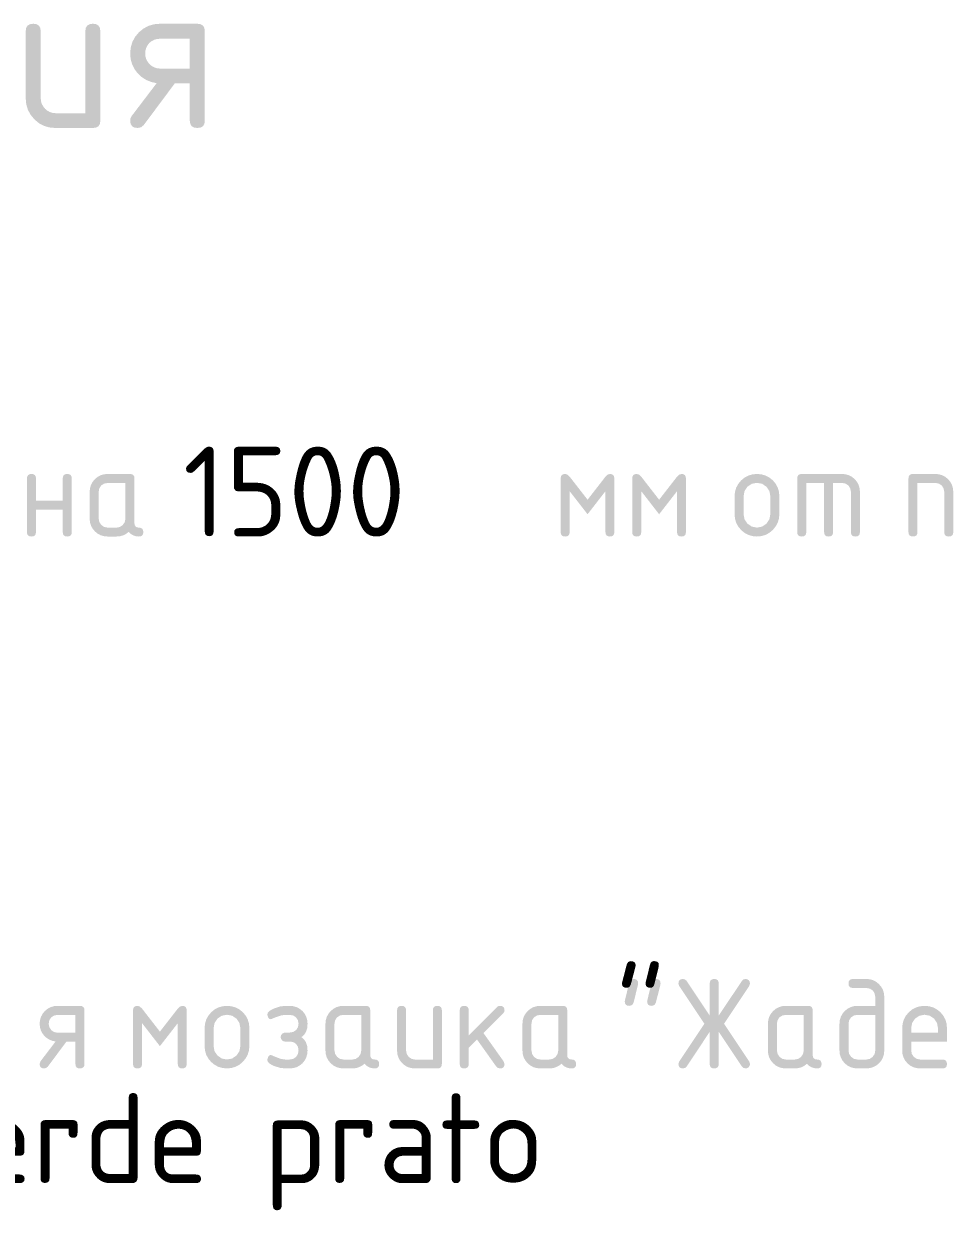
# Model space of a CAD drawing. Header units: millimetres. Extents: x -546 to 1681, y -650 to 1730.
# Drawn here: x 1089.21 to 1120.67, y 745.33 to 785.48 of the extents above; entities that cross this region are included whole.
import ezdxf

# ---------------------------------------------------------------- set-up
doc = ezdxf.new("R2010")
doc.units = ezdxf.units.MM

msp = doc.modelspace()

# ---------------------------------------------------------------- hatches: boundary and pattern name
h = msp.add_hatch(color=7)
h.dxf.hatch_style = 2
h.paths.add_polyline_path([(1091.804, 785.234), (1091.804, 782.2), (1091.788, 782.09), (1091.741, 782.013), (1091.661, 781.968), (1091.55, 781.953), (1090.287, 781.953), (1090.084, 781.971), (1089.896, 782.024), (1089.727, 782.114), (1089.574, 782.243), (1089.445, 782.398), (1089.352, 782.568), (1089.297, 782.756), (1089.278, 782.962), (1089.278, 785.234), (1089.294, 785.341), (1089.342, 785.418), (1089.421, 785.465), (1089.533, 785.481), (1089.644, 785.465), (1089.723, 785.418), (1089.77, 785.341), (1089.786, 785.234), (1089.786, 782.962), (1089.795, 782.861), (1089.823, 782.769), (1089.87, 782.684), (1089.934, 782.603), (1090.012, 782.538), (1090.098, 782.491), (1090.189, 782.464), (1090.287, 782.454), (1091.296, 782.454), (1091.296, 785.234), (1091.312, 785.341), (1091.36, 785.418), (1091.439, 785.465), (1091.55, 785.481), (1091.661, 785.465), (1091.741, 785.418), (1091.788, 785.341)])
h = msp.add_hatch(color=7)
h.paths.add_polyline_path([(1093.71, 783.47), (1093.527, 783.51), (1093.358, 783.578), (1093.205, 783.675), (1093.069, 783.802), (1092.957, 783.95), (1092.878, 784.111), (1092.83, 784.284), (1092.814, 784.472), (1092.833, 784.676), (1092.888, 784.864), (1092.981, 785.036), (1093.11, 785.192), (1093.263, 785.317), (1093.432, 785.408), (1093.62, 785.463), (1093.823, 785.481), (1095.086, 785.481), (1095.197, 785.465), (1095.277, 785.418), (1095.324, 785.341), (1095.34, 785.234), (1095.34, 782.2), (1095.324, 782.09), (1095.277, 782.013), (1095.197, 781.968), (1095.086, 781.953), (1094.975, 781.968), (1094.896, 782.013), (1094.848, 782.09), (1094.832, 782.2), (1094.832, 783.463), (1094.324, 783.463), (1093.273, 782.052), (1093.181, 781.976), (1093.069, 781.953), (1092.957, 781.968), (1092.878, 782.013), (1092.83, 782.09), (1092.814, 782.2), (1092.826, 782.286), (1092.863, 782.356)])
h.paths.add_polyline_path([(1093.322, 784.472), (1093.331, 784.372), (1093.359, 784.279), (1093.406, 784.193), (1093.47, 784.112), (1093.548, 784.048), (1093.634, 784.001), (1093.725, 783.973), (1093.823, 783.964), (1094.832, 783.964), (1094.832, 784.973), (1093.823, 784.973), (1093.721, 784.964), (1093.627, 784.937), (1093.541, 784.893), (1093.463, 784.832), (1093.403, 784.754), (1093.358, 784.668), (1093.331, 784.574)])
h = msp.add_hatch(color=7)
h.dxf.hatch_style = 2
h.paths.add_polyline_path([(1089.626, 769.034), (1089.626, 768.277), (1089.616, 768.21), (1089.588, 768.164), (1089.54, 768.137), (1089.474, 768.128), (1089.407, 768.137), (1089.359, 768.164), (1089.33, 768.21), (1089.321, 768.277), (1089.321, 770.097), (1089.33, 770.161), (1089.359, 770.207), (1089.407, 770.236), (1089.474, 770.245), (1089.54, 770.236), (1089.588, 770.207), (1089.616, 770.161), (1089.626, 770.097), (1089.626, 769.339), (1090.532, 769.339), (1090.532, 770.097), (1090.541, 770.161), (1090.57, 770.207), (1090.617, 770.236), (1090.684, 770.245), (1090.751, 770.236), (1090.799, 770.207), (1090.827, 770.161), (1090.837, 770.097), (1090.837, 768.277), (1090.827, 768.21), (1090.799, 768.164), (1090.751, 768.137), (1090.684, 768.128), (1090.617, 768.137), (1090.57, 768.164), (1090.541, 768.21), (1090.532, 768.277), (1090.532, 769.034)])
h = msp.add_hatch(color=7)
h.paths.add_polyline_path([(1092.653, 769.94), (1092.048, 769.94), (1091.93, 769.918), (1091.832, 769.855), (1091.769, 769.757), (1091.747, 769.64), (1091.747, 768.734), (1091.77, 768.618), (1091.837, 768.518), (1091.934, 768.451), (1092.048, 768.429), (1092.352, 768.429), (1092.468, 768.451), (1092.564, 768.518), (1092.631, 768.616), (1092.653, 768.734)])
h.paths.add_polyline_path([(1093.259, 768.277), (1093.249, 768.21), (1093.221, 768.164), (1093.175, 768.137), (1093.11, 768.128), (1093.008, 768.138), (1092.916, 768.167), (1092.835, 768.216), (1092.763, 768.285), (1092.673, 768.216), (1092.575, 768.167), (1092.469, 768.138), (1092.352, 768.128), (1092.048, 768.128), (1091.926, 768.139), (1091.813, 768.171), (1091.712, 768.225), (1091.62, 768.302), (1091.543, 768.395), (1091.487, 768.497), (1091.454, 768.61), (1091.442, 768.734), (1091.442, 769.64), (1091.454, 769.762), (1091.487, 769.875), (1091.543, 769.978), (1091.62, 770.071), (1091.712, 770.147), (1091.813, 770.201), (1091.926, 770.234), (1092.048, 770.245), (1092.806, 770.245), (1092.872, 770.236), (1092.92, 770.207), (1092.949, 770.161), (1092.958, 770.097), (1092.958, 768.581), (1092.968, 768.515), (1092.996, 768.467), (1093.044, 768.438), (1093.11, 768.429), (1093.175, 768.419), (1093.221, 768.391), (1093.249, 768.343)])
h = msp.add_hatch(color=7)
h.dxf.hatch_style = 2
h.paths.add_polyline_path([(1108.294, 768.882), (1107.688, 769.661), (1107.688, 768.277), (1107.679, 768.21), (1107.65, 768.164), (1107.603, 768.137), (1107.536, 768.128), (1107.469, 768.137), (1107.422, 768.164), (1107.393, 768.21), (1107.383, 768.277), (1107.383, 770.097), (1107.393, 770.161), (1107.422, 770.207), (1107.469, 770.236), (1107.536, 770.245), (1107.612, 770.222), (1107.688, 770.152), (1108.294, 769.373), (1108.899, 770.152), (1108.975, 770.222), (1109.051, 770.245), (1109.116, 770.236), (1109.162, 770.207), (1109.19, 770.161), (1109.2, 770.097), (1109.2, 768.277), (1109.19, 768.21), (1109.162, 768.164), (1109.116, 768.137), (1109.051, 768.128), (1108.985, 768.137), (1108.937, 768.164), (1108.909, 768.21), (1108.899, 768.277), (1108.899, 769.661)])
h = msp.add_hatch(color=7)
h.dxf.hatch_style = 2
h.paths.add_polyline_path([(1110.716, 768.882), (1110.111, 769.661), (1110.111, 768.277), (1110.101, 768.21), (1110.073, 768.164), (1110.025, 768.137), (1109.958, 768.128), (1109.892, 768.137), (1109.844, 768.164), (1109.815, 768.21), (1109.806, 768.277), (1109.806, 770.097), (1109.815, 770.161), (1109.844, 770.207), (1109.892, 770.236), (1109.958, 770.245), (1110.034, 770.222), (1110.111, 770.152), (1110.716, 769.373), (1111.322, 770.152), (1111.398, 770.222), (1111.474, 770.245), (1111.538, 770.236), (1111.584, 770.207), (1111.613, 770.161), (1111.622, 770.097), (1111.622, 768.277), (1111.613, 768.21), (1111.584, 768.164), (1111.538, 768.137), (1111.474, 768.128), (1111.407, 768.137), (1111.36, 768.164), (1111.331, 768.21), (1111.322, 768.277), (1111.322, 769.661)])
h = msp.add_hatch(color=7)
h.paths.add_polyline_path([(1113.269, 768.882), (1113.269, 769.487), (1113.283, 769.64), (1113.324, 769.78), (1113.393, 769.908), (1113.49, 770.025), (1113.606, 770.122), (1113.735, 770.19), (1113.875, 770.231), (1114.027, 770.245), (1114.18, 770.231), (1114.32, 770.191), (1114.448, 770.123), (1114.565, 770.029), (1114.662, 769.912), (1114.73, 769.784), (1114.772, 769.642), (1114.785, 769.487), (1114.785, 768.882), (1114.771, 768.732), (1114.728, 768.593), (1114.658, 768.465), (1114.561, 768.348), (1114.446, 768.252), (1114.318, 768.183), (1114.178, 768.142), (1114.027, 768.128), (1113.875, 768.142), (1113.735, 768.183), (1113.606, 768.252), (1113.49, 768.348), (1113.393, 768.465), (1113.324, 768.593), (1113.283, 768.732)])
h.paths.add_polyline_path([(1114.48, 768.886), (1114.48, 769.491), (1114.448, 769.665), (1114.349, 769.813), (1114.202, 769.912), (1114.027, 769.945), (1113.852, 769.912), (1113.705, 769.813), (1113.606, 769.665), (1113.574, 769.491), (1113.574, 768.886), (1113.606, 768.709), (1113.705, 768.564), (1113.852, 768.463), (1114.027, 768.429), (1114.202, 768.463), (1114.349, 768.564), (1114.448, 768.711)])
h = msp.add_hatch(color=7)
h.dxf.hatch_style = 2
h.paths.add_polyline_path([(1115.543, 770.245), (1116.907, 770.245), (1117.028, 770.234), (1117.139, 770.201), (1117.241, 770.147), (1117.334, 770.071), (1117.412, 769.978), (1117.467, 769.875), (1117.501, 769.762), (1117.512, 769.64), (1117.512, 768.277), (1117.502, 768.21), (1117.474, 768.164), (1117.426, 768.137), (1117.359, 768.128), (1117.293, 768.137), (1117.245, 768.164), (1117.217, 768.21), (1117.207, 768.277), (1117.207, 769.64), (1117.185, 769.757), (1117.122, 769.855), (1117.024, 769.92), (1116.907, 769.94), (1116.602, 769.94), (1116.602, 768.277), (1116.592, 768.21), (1116.564, 768.164), (1116.516, 768.137), (1116.449, 768.128), (1116.385, 768.137), (1116.339, 768.164), (1116.31, 768.21), (1116.301, 768.277), (1116.301, 769.94), (1115.696, 769.94), (1115.696, 768.277), (1115.686, 768.21), (1115.658, 768.164), (1115.61, 768.137), (1115.543, 768.128), (1115.477, 768.137), (1115.429, 768.164), (1115.4, 768.21), (1115.391, 768.277), (1115.391, 770.097), (1115.4, 770.161), (1115.429, 770.207), (1115.477, 770.236)])
h = msp.add_hatch(color=7)
h.dxf.hatch_style = 2
h.paths.add_polyline_path([(1119.155, 768.277), (1119.155, 770.097), (1119.165, 770.161), (1119.193, 770.207), (1119.241, 770.236), (1119.308, 770.245), (1120.065, 770.245), (1120.185, 770.234), (1120.297, 770.201), (1120.399, 770.147), (1120.493, 770.071), (1120.571, 769.978), (1120.626, 769.875), (1120.66, 769.762), (1120.671, 769.64), (1120.671, 768.277), (1120.661, 768.21), (1120.633, 768.164), (1120.585, 768.137), (1120.518, 768.128), (1120.452, 768.137), (1120.404, 768.164), (1120.376, 768.21), (1120.366, 768.277), (1120.366, 769.64), (1120.344, 769.757), (1120.281, 769.855), (1120.183, 769.92), (1120.065, 769.94), (1119.46, 769.94), (1119.46, 768.277), (1119.45, 768.21), (1119.422, 768.164), (1119.374, 768.137), (1119.308, 768.128), (1119.241, 768.137), (1119.193, 768.164), (1119.165, 768.21)])
h = msp.add_hatch(color=7)
h.paths.add_polyline_path([(1109.857, 753.155), (1109.922, 753.145), (1109.968, 753.117), (1109.996, 753.071), (1110.006, 753.007), (1110.001, 752.969), (1109.854, 752.359), (1109.801, 752.273), (1109.705, 752.245), (1109.638, 752.254), (1109.591, 752.283), (1109.562, 752.33), (1109.553, 752.397), (1109.562, 752.445), (1109.591, 752.568), (1109.64, 752.767), (1109.709, 753.041), (1109.759, 753.126)])
h.paths.add_polyline_path([(1110.611, 753.155), (1110.678, 753.145), (1110.725, 753.117), (1110.754, 753.071), (1110.764, 753.007), (1110.759, 752.965), (1110.607, 752.359), (1110.557, 752.273), (1110.463, 752.245), (1110.396, 752.254), (1110.349, 752.283), (1110.32, 752.33), (1110.31, 752.397), (1110.32, 752.445), (1110.349, 752.568), (1110.398, 752.767), (1110.467, 753.041), (1110.517, 753.126)])
h = msp.add_hatch(color=7)
h.dxf.hatch_style = 2
h.paths.add_polyline_path([(1112.428, 751.368), (1111.649, 750.192), (1111.594, 750.144), (1111.518, 750.128), (1111.453, 750.138), (1111.407, 750.167), (1111.379, 750.216), (1111.369, 750.285), (1111.395, 750.361), (1112.246, 751.64), (1111.395, 752.918), (1111.369, 752.998), (1111.379, 753.067), (1111.408, 753.116), (1111.455, 753.145), (1111.522, 753.155), (1111.592, 753.139), (1111.649, 753.087), (1112.428, 751.915), (1112.428, 753.003), (1112.437, 753.069), (1112.466, 753.117), (1112.514, 753.145), (1112.58, 753.155), (1112.647, 753.145), (1112.695, 753.117), (1112.723, 753.069), (1112.733, 753.003), (1112.733, 751.915), (1113.516, 753.087), (1113.57, 753.139), (1113.643, 753.155), (1113.701, 753.144), (1113.748, 753.109), (1113.781, 753.06), (1113.791, 753.003), (1113.766, 752.918), (1112.914, 751.64), (1113.766, 750.361), (1113.791, 750.28), (1113.781, 750.222), (1113.748, 750.171), (1113.703, 750.138), (1113.647, 750.128), (1113.571, 750.144), (1113.516, 750.192), (1112.733, 751.368), (1112.733, 750.276), (1112.723, 750.21), (1112.695, 750.164), (1112.647, 750.137), (1112.58, 750.128), (1112.514, 750.137), (1112.466, 750.164), (1112.437, 750.21), (1112.428, 750.276)])
h = msp.add_hatch(color=7)
h.paths.add_polyline_path([(1118.336, 752.55), (1118.336, 750.733), (1118.325, 750.611), (1118.291, 750.499), (1118.236, 750.395), (1118.158, 750.302), (1118.064, 750.225), (1117.962, 750.171), (1117.85, 750.139), (1117.73, 750.128), (1117.426, 750.128), (1117.304, 750.139), (1117.191, 750.171), (1117.089, 750.225), (1116.998, 750.302), (1116.92, 750.395), (1116.865, 750.499), (1116.831, 750.611), (1116.82, 750.733), (1116.82, 751.64), (1116.831, 751.762), (1116.865, 751.874), (1116.92, 751.978), (1116.998, 752.071), (1117.091, 752.146), (1117.193, 752.201), (1117.304, 752.234), (1117.426, 752.245), (1118.031, 752.245), (1118.031, 752.55), (1118.009, 752.667), (1117.946, 752.766), (1117.848, 752.828), (1117.73, 752.85), (1117.273, 752.85), (1117.209, 752.86), (1117.163, 752.888), (1117.134, 752.936), (1117.125, 753.003), (1117.134, 753.069), (1117.163, 753.117), (1117.209, 753.145), (1117.273, 753.155), (1117.73, 753.155), (1117.853, 753.144), (1117.965, 753.111), (1118.067, 753.055), (1118.158, 752.977), (1118.236, 752.886), (1118.291, 752.784), (1118.325, 752.672)])
h.paths.add_polyline_path([(1118.031, 750.733), (1118.031, 751.94), (1117.426, 751.94), (1117.308, 751.918), (1117.21, 751.855), (1117.147, 751.757), (1117.125, 751.64), (1117.125, 750.733), (1117.147, 750.618), (1117.214, 750.518), (1117.312, 750.451), (1117.426, 750.429), (1117.73, 750.429), (1117.846, 750.451), (1117.942, 750.518), (1118.009, 750.616)])
h = msp.add_hatch(color=7)
h.paths.add_polyline_path([(1090.288, 751.038), (1090.178, 751.062), (1090.076, 751.103), (1089.984, 751.161), (1089.903, 751.237), (1089.836, 751.326), (1089.788, 751.423), (1089.76, 751.527), (1089.75, 751.64), (1089.761, 751.762), (1089.795, 751.874), (1089.85, 751.978), (1089.928, 752.071), (1090.019, 752.146), (1090.121, 752.201), (1090.233, 752.234), (1090.356, 752.245), (1091.113, 752.245), (1091.18, 752.235), (1091.228, 752.207), (1091.256, 752.161), (1091.266, 752.097), (1091.266, 750.276), (1091.256, 750.21), (1091.228, 750.164), (1091.18, 750.137), (1091.113, 750.128), (1091.047, 750.137), (1090.999, 750.164), (1090.971, 750.21), (1090.961, 750.276), (1090.961, 751.034), (1090.656, 751.034), (1090.025, 750.188), (1089.97, 750.142), (1089.903, 750.128), (1089.836, 750.137), (1089.788, 750.164), (1089.76, 750.21), (1089.75, 750.276), (1089.78, 750.37)])
h.paths.add_polyline_path([(1090.055, 751.64), (1090.077, 751.523), (1090.144, 751.423), (1090.242, 751.357), (1090.356, 751.335), (1090.961, 751.335), (1090.961, 751.94), (1090.356, 751.94), (1090.238, 751.918), (1090.14, 751.855), (1090.077, 751.757)])
h = msp.add_hatch(color=7)
h.dxf.hatch_style = 2
h.paths.add_polyline_path([(1093.82, 750.882), (1093.215, 751.661), (1093.215, 750.276), (1093.205, 750.21), (1093.177, 750.164), (1093.129, 750.137), (1093.062, 750.128), (1092.996, 750.137), (1092.948, 750.164), (1092.919, 750.21), (1092.91, 750.276), (1092.91, 752.097), (1092.919, 752.161), (1092.948, 752.207), (1092.996, 752.235), (1093.062, 752.245), (1093.139, 752.222), (1093.215, 752.152), (1093.82, 751.373), (1094.426, 752.152), (1094.502, 752.222), (1094.578, 752.245), (1094.642, 752.235), (1094.688, 752.207), (1094.717, 752.161), (1094.726, 752.097), (1094.726, 750.276), (1094.717, 750.21), (1094.688, 750.164), (1094.642, 750.137), (1094.578, 750.128), (1094.511, 750.137), (1094.464, 750.164), (1094.435, 750.21), (1094.426, 750.276), (1094.426, 751.661)])
h = msp.add_hatch(color=7)
h.paths.add_polyline_path([(1095.332, 750.882), (1095.332, 751.487), (1095.346, 751.639), (1095.387, 751.78), (1095.456, 751.908), (1095.553, 752.025), (1095.669, 752.122), (1095.798, 752.19), (1095.938, 752.231), (1096.09, 752.245), (1096.243, 752.231), (1096.383, 752.191), (1096.511, 752.123), (1096.628, 752.029), (1096.725, 751.912), (1096.794, 751.783), (1096.835, 751.642), (1096.848, 751.487), (1096.848, 750.882), (1096.834, 750.732), (1096.791, 750.593), (1096.721, 750.465), (1096.624, 750.348), (1096.509, 750.251), (1096.381, 750.183), (1096.241, 750.142), (1096.09, 750.128), (1095.938, 750.142), (1095.798, 750.183), (1095.669, 750.251), (1095.553, 750.348), (1095.456, 750.465), (1095.387, 750.593), (1095.346, 750.732)])
h.paths.add_polyline_path([(1096.543, 750.886), (1096.543, 751.491), (1096.511, 751.665), (1096.412, 751.813), (1096.265, 751.912), (1096.09, 751.944), (1095.915, 751.912), (1095.768, 751.813), (1095.669, 751.665), (1095.637, 751.491), (1095.637, 750.886), (1095.669, 750.709), (1095.768, 750.564), (1095.915, 750.463), (1096.09, 750.429), (1096.265, 750.463), (1096.412, 750.564), (1096.511, 750.711)])
h = msp.add_hatch(color=7)
h.dxf.hatch_style = 2
h.paths.add_polyline_path([(1098.512, 750.733), (1098.493, 750.859), (1098.432, 750.954), (1098.356, 751.008), (1098.254, 751.034), (1098.06, 751.034), (1097.997, 751.049), (1097.954, 751.081), (1097.919, 751.129), (1097.907, 751.186), (1097.919, 751.248), (1097.954, 751.297), (1098.013, 751.331), (1098.102, 751.343), (1098.149, 751.343), (1098.199, 751.339), (1098.333, 751.361), (1098.432, 751.428), (1098.493, 751.523), (1098.512, 751.64), (1098.492, 751.757), (1098.428, 751.855), (1098.33, 751.92), (1098.212, 751.94), (1098.06, 751.94), (1097.92, 751.921), (1097.751, 751.864), (1097.67, 751.831), (1097.612, 751.807), (1097.578, 751.793), (1097.527, 751.801), (1097.488, 751.842), (1097.454, 751.948), (1097.47, 752.007), (1097.517, 752.063), (1097.595, 752.115), (1097.704, 752.164), (1097.894, 752.225), (1098.06, 752.245), (1098.212, 752.245), (1098.334, 752.234), (1098.447, 752.201), (1098.55, 752.146), (1098.644, 752.071), (1098.719, 751.978), (1098.773, 751.874), (1098.806, 751.762), (1098.817, 751.64), (1098.805, 751.492), (1098.766, 751.367), (1098.701, 751.265), (1098.61, 751.186), (1098.701, 751.108), (1098.766, 751.006), (1098.805, 750.881), (1098.817, 750.733), (1098.806, 750.611), (1098.773, 750.499), (1098.719, 750.395), (1098.644, 750.302), (1098.55, 750.225), (1098.447, 750.171), (1098.334, 750.139), (1098.212, 750.128), (1098.06, 750.128), (1097.891, 750.147), (1097.7, 750.204), (1097.592, 750.253), (1097.515, 750.306), (1097.469, 750.363), (1097.454, 750.425), (1097.488, 750.531), (1097.527, 750.57), (1097.573, 750.585), (1097.586, 750.58), (1097.621, 750.566), (1097.677, 750.542), (1097.755, 750.509), (1097.92, 750.448), (1098.06, 750.429), (1098.212, 750.429), (1098.33, 750.451), (1098.428, 750.518), (1098.491, 750.616)])
h = msp.add_hatch(color=7)
h.paths.add_polyline_path([(1100.635, 751.94), (1100.029, 751.94), (1099.912, 751.918), (1099.813, 751.855), (1099.75, 751.757), (1099.728, 751.64), (1099.728, 750.733), (1099.751, 750.618), (1099.818, 750.518), (1099.915, 750.451), (1100.029, 750.429), (1100.334, 750.429), (1100.449, 750.451), (1100.545, 750.518), (1100.612, 750.616), (1100.635, 750.733)])
h.paths.add_polyline_path([(1101.24, 750.276), (1101.23, 750.21), (1101.202, 750.164), (1101.156, 750.137), (1101.091, 750.128), (1100.989, 750.138), (1100.897, 750.167), (1100.816, 750.216), (1100.744, 750.285), (1100.655, 750.216), (1100.556, 750.167), (1100.45, 750.138), (1100.334, 750.128), (1100.029, 750.128), (1099.907, 750.139), (1099.795, 750.171), (1099.693, 750.225), (1099.602, 750.302), (1099.524, 750.395), (1099.468, 750.497), (1099.435, 750.609), (1099.423, 750.733), (1099.423, 751.64), (1099.435, 751.762), (1099.468, 751.874), (1099.524, 751.978), (1099.602, 752.071), (1099.693, 752.146), (1099.795, 752.201), (1099.907, 752.234), (1100.029, 752.245), (1100.787, 752.245), (1100.854, 752.235), (1100.901, 752.207), (1100.93, 752.161), (1100.939, 752.097), (1100.939, 750.581), (1100.949, 750.514), (1100.977, 750.467), (1101.025, 750.438), (1101.091, 750.429), (1101.156, 750.419), (1101.202, 750.391), (1101.23, 750.343)])
h = msp.add_hatch(color=7)
h.dxf.hatch_style = 2
h.paths.add_polyline_path([(1103.362, 752.097), (1103.362, 750.276), (1103.352, 750.21), (1103.324, 750.164), (1103.276, 750.137), (1103.209, 750.128), (1102.452, 750.128), (1102.329, 750.139), (1102.217, 750.171), (1102.115, 750.225), (1102.024, 750.302), (1101.946, 750.395), (1101.891, 750.497), (1101.857, 750.609), (1101.846, 750.733), (1101.846, 752.097), (1101.856, 752.161), (1101.884, 752.207), (1101.932, 752.235), (1101.999, 752.245), (1102.065, 752.235), (1102.113, 752.207), (1102.141, 752.161), (1102.151, 752.097), (1102.151, 750.733), (1102.173, 750.618), (1102.24, 750.518), (1102.338, 750.451), (1102.452, 750.429), (1103.057, 750.429), (1103.057, 752.097), (1103.067, 752.161), (1103.095, 752.207), (1103.143, 752.235), (1103.209, 752.245), (1103.276, 752.235), (1103.324, 752.207), (1103.352, 752.161)])
h = msp.add_hatch(color=7)
h.dxf.hatch_style = 2
h.paths.add_polyline_path([(1104.273, 751.25), (1105.225, 752.202), (1105.272, 752.235), (1105.331, 752.245), (1105.398, 752.235), (1105.446, 752.207), (1105.474, 752.161), (1105.484, 752.097), (1105.471, 752.039), (1105.437, 751.991), (1104.772, 751.322), (1105.454, 750.365), (1105.484, 750.276), (1105.474, 750.21), (1105.446, 750.164), (1105.398, 750.137), (1105.331, 750.128), (1105.258, 750.144), (1105.204, 750.192), (1104.552, 751.106), (1104.273, 750.823), (1104.273, 750.276), (1104.263, 750.21), (1104.235, 750.164), (1104.187, 750.137), (1104.121, 750.128), (1104.054, 750.137), (1104.006, 750.164), (1103.977, 750.21), (1103.968, 750.276), (1103.968, 752.097), (1103.977, 752.161), (1104.006, 752.207), (1104.054, 752.235), (1104.121, 752.245), (1104.187, 752.235), (1104.235, 752.207), (1104.263, 752.161), (1104.273, 752.097)])
h = msp.add_hatch(color=7)
h.paths.add_polyline_path([(1107.301, 751.94), (1106.695, 751.94), (1106.578, 751.918), (1106.479, 751.855), (1106.416, 751.757), (1106.395, 751.64), (1106.395, 750.733), (1106.417, 750.618), (1106.484, 750.518), (1106.582, 750.451), (1106.695, 750.429), (1107, 750.429), (1107.115, 750.451), (1107.211, 750.518), (1107.278, 750.616), (1107.301, 750.733)])
h.paths.add_polyline_path([(1107.906, 750.276), (1107.896, 750.21), (1107.868, 750.164), (1107.822, 750.137), (1107.758, 750.128), (1107.655, 750.138), (1107.564, 750.167), (1107.482, 750.216), (1107.41, 750.285), (1107.321, 750.216), (1107.223, 750.167), (1107.116, 750.138), (1107, 750.128), (1106.695, 750.128), (1106.573, 750.139), (1106.461, 750.171), (1106.359, 750.225), (1106.268, 750.302), (1106.19, 750.395), (1106.134, 750.497), (1106.101, 750.609), (1106.09, 750.733), (1106.09, 751.64), (1106.101, 751.762), (1106.134, 751.874), (1106.19, 751.978), (1106.268, 752.071), (1106.359, 752.146), (1106.461, 752.201), (1106.573, 752.234), (1106.695, 752.245), (1107.453, 752.245), (1107.52, 752.235), (1107.567, 752.207), (1107.596, 752.161), (1107.606, 752.097), (1107.606, 750.581), (1107.615, 750.514), (1107.644, 750.467), (1107.691, 750.438), (1107.758, 750.429), (1107.822, 750.419), (1107.868, 750.391), (1107.896, 750.343)])
h = msp.add_hatch(color=7)
h.paths.add_polyline_path([(1115.609, 751.94), (1115.003, 751.94), (1114.886, 751.918), (1114.787, 751.855), (1114.724, 751.757), (1114.702, 751.64), (1114.702, 750.733), (1114.725, 750.618), (1114.792, 750.518), (1114.89, 750.451), (1115.003, 750.429), (1115.308, 750.429), (1115.423, 750.451), (1115.519, 750.518), (1115.586, 750.616), (1115.609, 750.733)])
h.paths.add_polyline_path([(1116.214, 750.276), (1116.204, 750.21), (1116.176, 750.164), (1116.13, 750.137), (1116.066, 750.128), (1115.963, 750.138), (1115.872, 750.167), (1115.79, 750.216), (1115.718, 750.285), (1115.629, 750.216), (1115.531, 750.167), (1115.424, 750.138), (1115.308, 750.128), (1115.003, 750.128), (1114.881, 750.139), (1114.769, 750.171), (1114.667, 750.225), (1114.576, 750.302), (1114.498, 750.395), (1114.442, 750.497), (1114.409, 750.609), (1114.398, 750.733), (1114.398, 751.64), (1114.409, 751.762), (1114.442, 751.874), (1114.498, 751.978), (1114.576, 752.071), (1114.667, 752.146), (1114.769, 752.201), (1114.881, 752.234), (1115.003, 752.245), (1115.761, 752.245), (1115.828, 752.235), (1115.875, 752.207), (1115.904, 752.161), (1115.913, 752.097), (1115.913, 750.581), (1115.923, 750.514), (1115.952, 750.467), (1115.999, 750.438), (1116.066, 750.429), (1116.13, 750.419), (1116.176, 750.391), (1116.204, 750.343)])
h = msp.add_hatch(color=7)
h.paths.add_polyline_path([(1119.7, 751.944), (1119.525, 751.912), (1119.378, 751.813), (1119.279, 751.666), (1119.247, 751.491), (1119.247, 751.339), (1120.153, 751.339), (1120.153, 751.491), (1120.121, 751.666), (1120.022, 751.813), (1119.875, 751.912)])
h.paths.add_polyline_path([(1119.247, 751.034), (1119.247, 750.733), (1119.269, 750.618), (1119.336, 750.518), (1119.434, 750.451), (1119.548, 750.429), (1120.305, 750.429), (1120.372, 750.419), (1120.42, 750.391), (1120.448, 750.343), (1120.458, 750.276), (1120.448, 750.21), (1120.42, 750.164), (1120.372, 750.137), (1120.305, 750.128), (1119.548, 750.128), (1119.425, 750.139), (1119.313, 750.171), (1119.211, 750.225), (1119.12, 750.302), (1119.042, 750.395), (1118.987, 750.497), (1118.953, 750.609), (1118.942, 750.733), (1118.942, 751.487), (1118.956, 751.639), (1118.997, 751.78), (1119.065, 751.908), (1119.162, 752.025), (1119.279, 752.122), (1119.407, 752.19), (1119.547, 752.231), (1119.7, 752.245), (1119.852, 752.231), (1119.993, 752.191), (1120.121, 752.123), (1120.237, 752.029), (1120.334, 751.912), (1120.403, 751.784), (1120.444, 751.644), (1120.458, 751.491), (1120.458, 751.034)])

# ---------------------------------------------------------------- texts
at = {"color": 7, "char_height": 3.04029, "attachment_point": 1}
for s, insert in [('{\\fGOSTCommon|b0|i0|c0;1500 }', (1094.602, 771.169)), ('{\\fGOSTCommon|b0|i0|c0;"}', (1109.252, 753.168)), ('{\\fGOSTCommon|b0|i0|c0|p0;litokol s.410 verde prato }', (1062.336, 749.286))]:
    msp.add_mtext(s, dxfattribs=dict(at, insert=insert))

doc.saveas('drawing.dxf')
